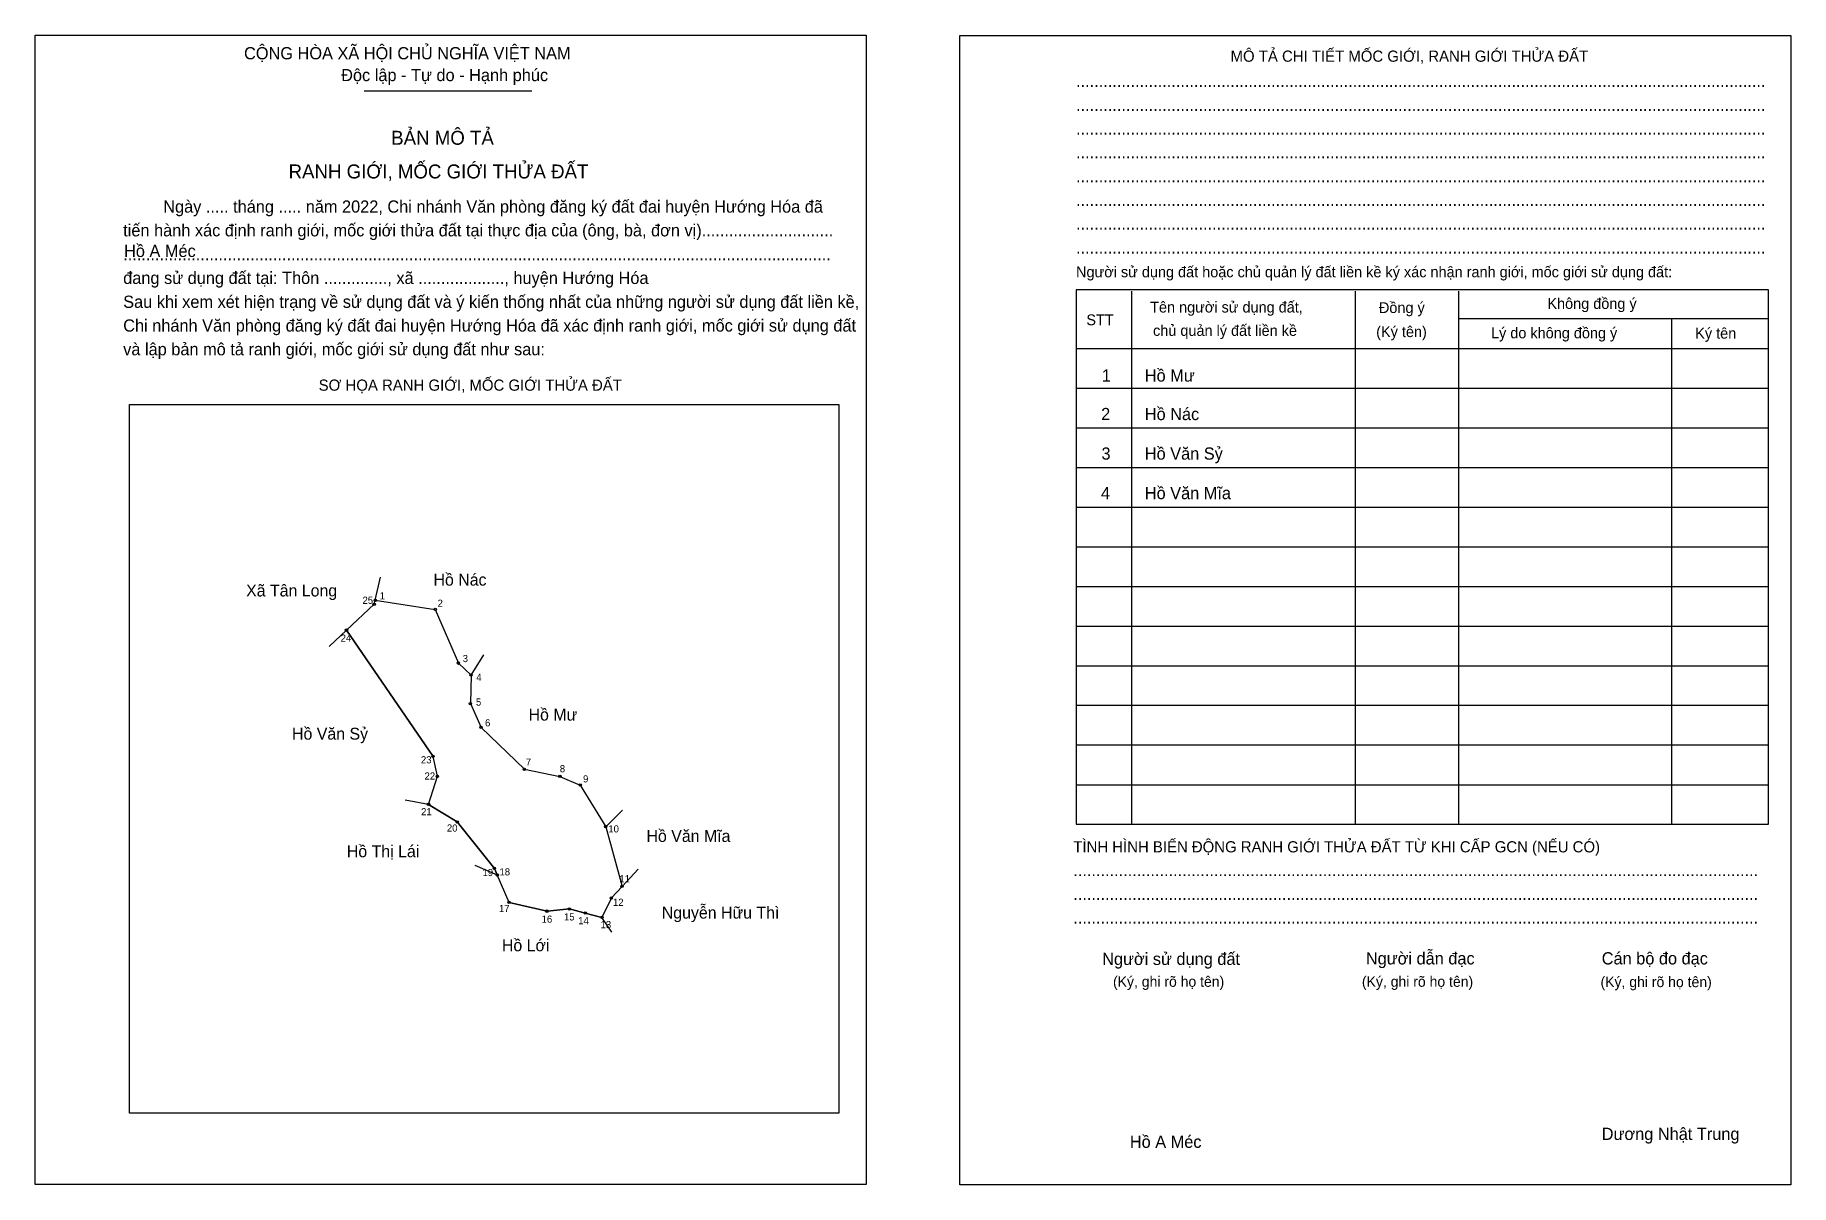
# Model space of a CAD drawing. Extents: x 544403 to 545425, y 1837832 to 1838501.
import ezdxf

# ---------------------------------------------------------------- set-up
doc = ezdxf.new("R2010")
doc.units = 0
for name, color, linetype in [('Level 1', 7, 'Continuous'), ('Level 10', 7, 'Continuous'), ('Level 11', 7, 'Continuous'), ('Level 2', 7, 'Continuous'), ('Level 25', 7, 'Continuous'), ('Level 27', 7, 'Continuous'), ('Level 36', 7, 'Continuous'), ('Level 52', 7, 'Continuous'), ('Level 55', 7, 'Continuous'), ('Level 6', 7, 'Continuous'), ('Level 9', 7, 'Continuous')]:
    doc.layers.add(name, color=color, linetype=linetype)

msp = doc.modelspace()

# ---------------------------------------------------------------- linework, layer by layer
at = {"layer": 'Level 1'}
for p, q in [((544403.5, 1838501.2), (544403.5, 1838501.2)), ((544941.4, 1838501), (544941.4, 1838501)), ((544594.8, 1838468.7), (544692.5, 1838468.7)), ((545041.3, 1838352.2), (545041.3, 1838042.1)), ((545171.3, 1838352.2), (545171.3, 1838042.1)), ((545231.5, 1838352.2), (545231.5, 1838042.1)), ((545231.5, 1838336.3), (545411.9, 1838336.3)), ((545355.4, 1838336.3), (545355.4, 1838042.1)), ((545009, 1838318.8), (545411.9, 1838318.8)), ((544458.4, 1838286.3), (544458.4, 1838286.3)), ((545009, 1838295.7), (545411.9, 1838295.7)), ((545009, 1838272.7), (545411.9, 1838272.7)), ((545009, 1838249.6), (545411.9, 1838249.6)), ((545009, 1838226.6), (545411.9, 1838226.6)), ((545009, 1838203.5), (545411.9, 1838203.5)), ((545009, 1838180.4), (545411.9, 1838180.4)), ((545009, 1838157.4), (545411.9, 1838157.4)), ((545009, 1838134.3), (545411.9, 1838134.3)), ((545009, 1838111.3), (545411.9, 1838111.3)), ((545009, 1838088.2), (545411.9, 1838088.2)), ((545009, 1838065.1), (545411.9, 1838065.1)), ((544871.1, 1837874), (544871.1, 1837874)), ((544886.9, 1837832.5), (544886.9, 1837832.5)), ((545424.8, 1837832.3), (545424.8, 1837832.3))]:
    msp.add_line(p, q, dxfattribs=at)
for points in [[(545411.9, 1838352.9), (545009, 1838352.9), (545009, 1838042.1), (545411.9, 1838042.1)], [(544458.4, 1838286.3), (544871.1, 1838286.3), (544871.1, 1837874), (544458.4, 1837874)]]:
    msp.add_lwpolyline(points, close=True, dxfattribs=at)
at = {"layer": 'Level 10'}
for p, q in [((544659.2, 1838018.2), (544672.3, 1838012.6)), ((544739, 1837979.2), (544733.2, 1837987.9))]:
    msp.add_line(p, q, dxfattribs=at)
msp.add_lwpolyline([(544637.5, 1838070), (544635, 1838081.5), (544584.6, 1838155), (544600.7, 1838170.1), (544601.3, 1838172.4), (544636.2, 1838167.1), (544649.7, 1838135.8), (544657.1, 1838128.9), (544656.7, 1838112.3), (544662.9, 1838098.4), (544688.1, 1838074.1), (544708.7, 1838069.9), (544720.6, 1838064.9), (544735.4, 1838040.6), (544744.9, 1838005.9), (544738.7, 1837999.2), (544733.2, 1837987.9), (544723.5, 1837990.4), (544714.3, 1837992.8), (544701.3, 1837991.5), (544679.2, 1837996.6), (544672.3, 1838012.6), (544670.6, 1838016.4), (544649, 1838043.4), (544632.3, 1838053.6)], close=True, dxfattribs=at)
at = {"layer": 'Level 11'}
for centre in [(544600.7, 1838170.1), (544601.3, 1838172.4), (544636.2, 1838167.1), (544584.6, 1838155), (544649.7, 1838135.8), (544657.1, 1838128.9), (544656.7, 1838112.3), (544662.9, 1838098.4), (544635, 1838081.5), (544688.1, 1838074.1), (544637.5, 1838070), (544637.5, 1838070), (544708.7, 1838069.9), (544720.6, 1838064.9), (544632.3, 1838053.6), (544649, 1838043.4), (544735.4, 1838040.6), (544670.6, 1838016.4), (544672.3, 1838012.6), (544744.9, 1838005.9), (544679.2, 1837996.6), (544701.3, 1837991.5), (544714.3, 1837992.8), (544723.5, 1837990.4), (544738.7, 1837999.2), (544733.2, 1837987.9)]:
    msp.add_circle(centre, 0.692, dxfattribs=at)
at = {"layer": 'Level 2'}
for points in [[(544403.5, 1838501.2), (544886.9, 1838501.2), (544886.9, 1837832.5), (544403.5, 1837832.5)], [(544941.4, 1838501), (545424.8, 1838501), (545424.8, 1837832.3), (544941.4, 1837832.3)]]:
    msp.add_lwpolyline(points, close=True, dxfattribs=at)
at = {"layer": 'Level 25'}
for p, q in [((544584.6, 1838155), (544635, 1838081.5)), ((544662.9, 1838098.4), (544688.1, 1838074.1)), ((544708.7, 1838069.9), (544720.6, 1838064.9)), ((544632.3, 1838053.6), (544649, 1838043.4)), ((544649, 1838043.4), (544670.6, 1838016.4)), ((544670.6, 1838016.4), (544672.3, 1838012.6)), ((544679.2, 1837996.6), (544701.3, 1837991.5)), ((544701.3, 1837991.5), (544714.3, 1837992.8)), ((544714.3, 1837992.8), (544723.5, 1837990.4)), ((544723.5, 1837990.4), (544733.2, 1837987.9))]:
    msp.add_line(p, q, dxfattribs=at)
at = {"layer": 'Level 27'}
for p, q in [((544601.3, 1838172.4), (544604.3, 1838185.9)), ((544584.6, 1838155), (544574.5, 1838145.5)), ((544657.1, 1838128.9), (544664.4, 1838140.6)), ((544632.3, 1838053.6), (544618.7, 1838056)), ((544735.4, 1838040.6), (544745.2, 1838050.3)), ((544744.9, 1838005.9), (544754.2, 1838016))]:
    msp.add_line(p, q, dxfattribs=at)

# ---------------------------------------------------------------- texts
at = {"layer": 'Level 1'}
for s, height, p in [('CỘNG HÒA XÃ HỘI CHỦ NGHĨA VIỆT NAM', 7.102, (544525, 1838487.1)), ('MÔ TẢ CHI TIẾT MỐC GIỚI, RANH GIỚI THỬA ĐẤT', 6.493, (545098.9, 1838485.7)), ('Độc lập - Tự do - Hạnh phúc', 7.102, (544581.5, 1838474.4)), ('........................................................................................................................................................', 7.1018, (545009, 1838471)), ('........................................................................................................................................................', 7.1018, (545009, 1838457.1)), ('BẢN MÔ TẢ', 8.12, (544610.6, 1838437.4)), ('........................................................................................................................................................', 7.1018, (545009, 1838443.3)), ('........................................................................................................................................................', 7.1018, (545009, 1838429.5)), ('RANH GIỚI, MỐC GIỚI THỬA ĐẤT', 8.117, (544550.9, 1838417.8)), ('........................................................................................................................................................', 7.1018, (545009, 1838415.6)), ('Ngày ..... tháng ..... năm 2022, Chi nhánh Văn phòng đăng ký đất đai huyện Hướng Hóa đã', 7.102, (544478, 1838397.9)), ('........................................................................................................................................................', 7.1018, (545009, 1838401.8)), ('tiến hành xác định ranh giới, mốc giới thửa đất tại thực địa của (ông, bà, đơn vị).............................', 7.1018, (544454.7, 1838384.1)), ('........................................................................................................................................................', 7.1018, (545009, 1838388)), ('............................................................................................................................................................', 7.1018, (544454.7, 1838370.2)), ('........................................................................................................................................................', 7.1018, (545009, 1838374.1)), ('đang sử dụng đất tại: Thôn .............., xã ..................., huyện Hướng Hóa', 7.102, (544454.7, 1838356.4)), ('Người sử dụng đất hoặc chủ quản lý đất liền kề ký xác nhận ranh giới, mốc giới sử dụng đất:', 6.291, (545009, 1838360.3)), ('Sau khi xem xét hiện trạng về sử dụng đất và ý kiến thống nhất của những người sử dụng đất liền kề,', 7.102, (544454.7, 1838342.5)), ('Không đồng ý', 6.291, (545283.2, 1838341.9)), ('STT', 6.29, (545015, 1838332.4)), ('Tên người sử dụng đất,', 6.291, (545052.1, 1838339.8)), ('Đồng ý', 6.29, (545185.2, 1838339.5)), ('Chi nhánh Văn phòng đăng ký đất đai huyện Hướng Hóa đã xác định ranh giới, mốc giới sử dụng đất', 7.102, (544454.7, 1838328.7)), ('chủ quản lý đất liền kề', 6.291, (545053.8, 1838326.2)), ('(Ký tên)', 6.29, (545183.6, 1838325.5)), ('Lý do không đồng ý', 6.291, (545250.4, 1838324.8)), ('Ký tên', 6.29, (545369.2, 1838324.6)), ('và lập bản mô tả ranh giới, mốc giới sử dụng đất như sau:', 7.102, (544454.7, 1838314.9)), ('SƠ HỌA RANH GIỚI, MỐC GIỚI THỬA ĐẤT', 6.493, (544568.4, 1838294.3)), ('TÌNH HÌNH BIẾN ĐỘNG RANH GIỚI THỬA ĐẤT TỪ KHI CẤP GCN (NẾU CÓ)', 6.493, (545007.4, 1838025.7)), ('.......................................................................................................................................................', 7.1018, (545007.4, 1838011.9)), ('.......................................................................................................................................................', 7.1018, (545007.4, 1837998)), ('.......................................................................................................................................................', 7.1018, (545007.4, 1837984.2)), ('Người sử dụng đất', 7.102, (545024.2, 1837960.2)), ('Người dẫn đạc', 7.102, (545177.6, 1837960.5)), ('Cán bộ đo đạc', 7.102, (545314.8, 1837960.5)), ('(Ký, ghi rõ họ tên)', 6.088, (545030.5, 1837947.5)), ('(Ký, ghi rõ họ tên)', 6.088, (545175.3, 1837947.5)), ('(Ký, ghi rõ họ tên)', 6.088, (545314.1, 1837947.3)), ('Dương Nhật Trung', 7.102, (545314.8, 1837858.4))]:
    msp.add_text(s, height=height, dxfattribs=at).set_placement(p)
at = {"layer": 'Level 36'}
for s, height, p in [('Hồ Nác', 6.92, (544635.2, 1838180.9)), ('Xã Tân Long', 6.918, (544526.2, 1838174.6)), ('Hồ Mư', 6.92, (544690.5, 1838102.4)), ('Hồ Văn Sỷ', 6.92, (544552.9, 1838091.3)), ('Hồ Văn Mĩa', 6.92, (544759.1, 1838031.8)), ('Hồ Thị Lái', 6.92, (544584.8, 1838022.9)), ('Nguyễn Hữu Thì', 6.918, (544768, 1837987.2)), ('Hồ Lới', 6.92, (544675, 1837968.2))]:
    msp.add_text(s, height=height, dxfattribs=at).set_placement(p)
at = {"layer": 'Level 52'}
for s, p in [('1', (545024, 1838299.6)), ('Hồ Mư', (545049, 1838299.6)), ('2', (545023.6, 1838277.2)), ('Hồ Nác', (545049, 1838277.2)), ('3', (545023.8, 1838254.2)), ('Hồ Văn Sỷ', (545049, 1838254.2)), ('4', (545023.5, 1838231.2)), ('Hồ Văn Mĩa', (545049, 1838231.2))]:
    msp.add_text(s, height=7.1, dxfattribs=at).set_placement(p)
at = {"layer": 'Level 55'}
for s, p in [('25', (544600.4, 1838170.1)), ('1', (544601.1, 1838172.4)), ('2', (544636, 1838167.1)), ('24', (544584.3, 1838155)), ('3', (544649.5, 1838135.8)), ('4', (544656.9, 1838128.9)), ('5', (544656.5, 1838112.3)), ('6', (544662.7, 1838098.4)), ('23', (544634.7, 1838081.5)), ('7', (544688, 1838074.1)), ('22', (544637.2, 1838070)), ('8', (544708.5, 1838069.9)), ('9', (544720.5, 1838064.9)), ('21', (544632, 1838053.6)), ('20', (544648.7, 1838043.4)), ('10', (544735.1, 1838040.6)), ('19', (544670.3, 1838016.4)), ('18', (544671.9, 1838012.6)), ('11', (544744.6, 1838005.9)), ('17', (544678.9, 1837996.6)), ('16', (544701, 1837991.5)), ('15', (544714, 1837992.8)), ('14', (544723.2, 1837990.4)), ('12', (544738.4, 1837999.2)), ('13', (544732.9, 1837987.9))]:
    msp.add_text(s, height=0.461, dxfattribs=at).set_placement(p)
at = {"layer": 'Level 6'}
for p in [(544455.2, 1838372.1), (545040.3, 1837853.8)]:
    msp.add_text('Hồ A Méc', height=7.1, dxfattribs=at).set_placement(p)
at = {"layer": 'Level 9'}
for s, p in [('25', (544593.9, 1838170.3)), ('1', (544603.9, 1838172.9)), ('2', (544637.6, 1838168.6)), ('24', (544581.2, 1838148.3)), ('3', (544652.2, 1838136.4)), ('4', (544660.1, 1838125.5)), ('5', (544659.9, 1838111.1)), ('6', (544665.2, 1838099)), ('23', (544627.9, 1838077.5)), ('22', (544630, 1838068.1)), ('7', (544688.9, 1838076.1)), ('8', (544708.7, 1838072.3)), ('9', (544722.2, 1838066.4)), ('21', (544628, 1838047.3)), ('20', (544643, 1838037.8)), ('10', (544736.9, 1838037.3)), ('19', (544663.7, 1838011.9)), ('18', (544673.6, 1838012.3)), ('11', (544743.3, 1838008.3)), ('17', (544673.3, 1837991)), ('15', (544711.1, 1837986.1)), ('12', (544739.6, 1837994.6)), ('16', (544698.1, 1837984.8)), ('14', (544719.4, 1837983.9)), ('13', (544732.4, 1837981.6))]:
    msp.add_text(s, height=4.15, dxfattribs=at).set_placement(p)

doc.saveas('drawing.dxf')
